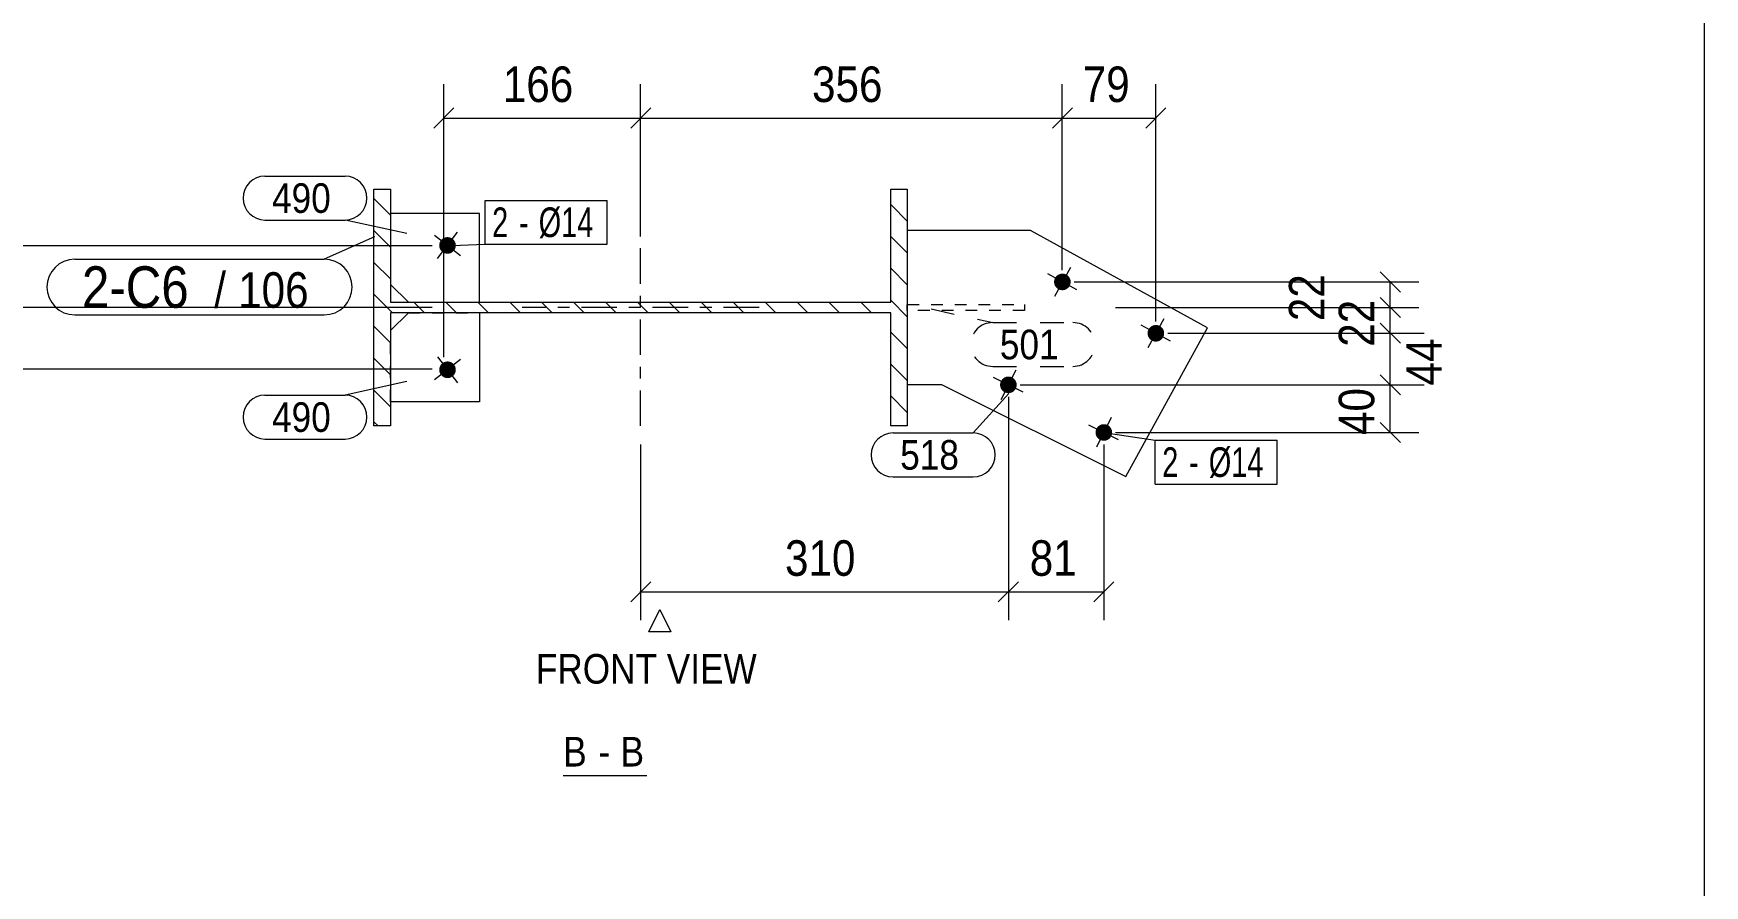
# Model space of a CAD drawing. Header units: millimetres. Extents: x 2 to 579, y 1 to 825.
# Drawn here: x 438 to 579, y 376.8 to 448.8 of the extents above; entities that cross this region are included whole.
import ezdxf

# ---------------------------------------------------------------- set-up
doc = ezdxf.new("R2010")
doc.units = ezdxf.units.MM
for name, pattern in [('XKITLINE00', [0]), ('XKITLINE01', [4, 1, -1, 1, -1]), ('XKITLINE02', [4, 2, -2]), ('XKITLINE03', [6, 3, -1, 1, -1])]:
    doc.linetypes.add(name, pattern=pattern)
for name, color, linetype, lineweight in [('Bolt', 3, 'Continuous', 0), ('BoltMark', 7, 'Continuous', 0), ('Dimensions', 7, 'Continuous', 0), ('DrawingSheet', 5, 'Continuous', 0), ('OtherObjectType', 7, 'Continuous', 0), ('Part', 2, 'Continuous', 0), ('PartMark', 7, 'Continuous', 0)]:
    doc.layers.add(name, color=color, linetype=linetype, lineweight=lineweight)
doc.styles.add('ARIAL', font='ARIAL.TTF')
doc.styles.add('ARIAL_NARROW', font='ARIALN.TTF')

# ---------------------------------------------------------------- blocks, each defined once
blk = doc.blocks.new('*A10')
at = {"layer": 'Part', "color": 7, "linetype": 'XKITLINE00', "lineweight": 0}
for p, q in [((468.13, 433.43), (466.73, 434.83)), ((510.39, 434.28), (510.33, 434.33)), ((511.73, 435.63), (511.73, 435.63)), ((511.73, 435.63), (511.73, 435.63)), ((511.73, 432.93), (510.39, 434.28)), ((468.13, 430.73), (466.73, 432.13)), ((511.73, 430.24), (510.33, 431.64)), ((468.13, 428.04), (466.73, 429.44)), ((511.73, 427.55), (510.33, 428.95)), ((468.3, 425.18), (466.73, 426.75)), ((471, 425.18), (470.1, 426.08)), ((473.69, 425.18), (472.79, 426.08)), ((476.39, 425.18), (475.49, 426.08)), ((479.08, 425.18), (478.18, 426.08)), ((481.77, 425.18), (480.87, 426.08)), ((484.47, 425.18), (483.57, 426.08)), ((487.16, 425.18), (486.26, 426.08)), ((489.86, 425.18), (488.96, 426.08)), ((492.55, 425.18), (491.65, 426.08)), ((495.24, 425.18), (494.34, 426.08)), ((497.94, 425.18), (497.04, 426.08)), ((500.63, 425.18), (499.73, 426.08)), ((503.33, 425.18), (502.43, 426.08)), ((506.02, 425.18), (505.12, 426.08)), ((508.71, 425.18), (507.81, 426.08)), ((511.73, 424.85), (510.33, 426.25)), ((468.13, 422.65), (466.73, 424.05)), ((511.73, 422.16), (510.33, 423.56)), ((468.13, 419.96), (466.73, 421.36)), ((511.73, 419.46), (510.33, 420.86)), ((468.13, 417.26), (466.73, 418.66)), ((511.73, 416.77), (510.33, 418.17)), ((467.08, 415.63), (466.73, 415.97))]:
    blk.add_line(p, q, dxfattribs=at)
blk = doc.blocks.new('*A156')
at = {"layer": 'Bolt'}
for points in [[(524.45, 427.2), (524.42, 427.21), (524.39, 427.23), (524.36, 427.26), (524.34, 427.28), (524.31, 427.3), (524.29, 427.33), (524.27, 427.35), (524.25, 427.38), (524.23, 427.41), (524.21, 427.44), (524.19, 427.47), (524.18, 427.5), (524.16, 427.53), (524.15, 427.56), (524.14, 427.6), (524.13, 427.63), (524.13, 427.66), (524.12, 427.7), (524.12, 427.73), (524.12, 427.77), (524.11, 427.8), (524.12, 427.83), (524.12, 427.87), (524.12, 427.9), (524.13, 427.94), (524.14, 427.97), (524.15, 428), (524.16, 428.04), (524.17, 428.07), (524.19, 428.1), (524.2, 428.13), (524.22, 428.16), (524.24, 428.19), (524.26, 428.22), (524.28, 428.24), (524.3, 428.27), (524.33, 428.29), (524.35, 428.32), (524.38, 428.34), (524.4, 428.36), (524.43, 428.38), (524.46, 428.4), (524.49, 428.41), (524.52, 428.43), (524.55, 428.44), (524.59, 428.45), (524.62, 428.46), (524.65, 428.47), (524.69, 428.48), (524.72, 428.49), (524.75, 428.49), (524.79, 428.49), (524.82, 428.49), (524.86, 428.49), (524.89, 428.49), (524.93, 428.48), (524.96, 428.48), (524.99, 428.47), (525.03, 428.46), (525.06, 428.45), (525.09, 428.44), (525.12, 428.42), (525.15, 428.41), (525.18, 428.39), (525.21, 428.37), (525.24, 428.35), (525.27, 428.33), (525.29, 428.31), (525.32, 428.28), (525.34, 428.26), (525.36, 428.23), (525.38, 428.2), (525.4, 428.17), (525.42, 428.14), (525.44, 428.11), (525.45, 428.08), (525.46, 428.05), (525.48, 428.02), (525.49, 427.99), (525.5, 427.95), (525.5, 427.92), (525.51, 427.89), (525.51, 427.85), (525.51, 427.82), (525.51, 427.78), (525.51, 427.75), (525.51, 427.72), (525.51, 427.68), (525.5, 427.65), (525.49, 427.61), (525.48, 427.58), (525.47, 427.55), (525.46, 427.52), (525.44, 427.49), (525.43, 427.45), (525.41, 427.43), (525.39, 427.4), (525.37, 427.37), (525.35, 427.34), (525.33, 427.32), (525.3, 427.29), (525.28, 427.27), (525.25, 427.25), (525.22, 427.23), (525.2, 427.21), (525.17, 427.19), (525.14, 427.17), (525.11, 427.16), (525.07, 427.14), (525.04, 427.13), (525.01, 427.12), (524.98, 427.11), (524.94, 427.1), (524.91, 427.1), (524.88, 427.09), (524.84, 427.09), (524.81, 427.09), (524.77, 427.09), (524.74, 427.1), (524.7, 427.1), (524.67, 427.11), (524.64, 427.12), (524.6, 427.12), (524.57, 427.14), (524.54, 427.15), (524.51, 427.16), (524.48, 427.18)], [(532.33, 422.86), (532.31, 422.88), (532.28, 422.9), (532.25, 422.92), (532.22, 422.94), (532.2, 422.97), (532.18, 422.99), (532.15, 423.02), (532.13, 423.05), (532.11, 423.07), (532.1, 423.1), (532.08, 423.13), (532.06, 423.16), (532.05, 423.2), (532.04, 423.23), (532.03, 423.26), (532.02, 423.29), (532.01, 423.33), (532.01, 423.36), (532, 423.4), (532, 423.43), (532, 423.46), (532, 423.5), (532.01, 423.53), (532.01, 423.57), (532.02, 423.6), (532.02, 423.63), (532.03, 423.67), (532.04, 423.7), (532.06, 423.73), (532.07, 423.76), (532.09, 423.79), (532.1, 423.82), (532.12, 423.85), (532.14, 423.88), (532.17, 423.91), (532.19, 423.93), (532.21, 423.96), (532.24, 423.98), (532.26, 424), (532.29, 424.02), (532.32, 424.04), (532.35, 424.06), (532.38, 424.08), (532.41, 424.09), (532.44, 424.11), (532.47, 424.12), (532.51, 424.13), (532.54, 424.14), (532.57, 424.14), (532.61, 424.15), (532.64, 424.15), (532.68, 424.16), (532.71, 424.16), (532.74, 424.15), (532.78, 424.15), (532.81, 424.15), (532.85, 424.14), (532.88, 424.13), (532.91, 424.12), (532.94, 424.11), (532.98, 424.1), (533.01, 424.09), (533.04, 424.07), (533.07, 424.05), (533.1, 424.03), (533.12, 424.01), (533.15, 423.99), (533.18, 423.97), (533.2, 423.94), (533.23, 423.92), (533.25, 423.89), (533.27, 423.87), (533.29, 423.84), (533.31, 423.81), (533.32, 423.78), (533.34, 423.75), (533.35, 423.72), (533.36, 423.68), (533.37, 423.65), (533.38, 423.62), (533.39, 423.58), (533.39, 423.55), (533.4, 423.52), (533.4, 423.48), (533.4, 423.45), (533.4, 423.41), (533.4, 423.38), (533.39, 423.34), (533.39, 423.31), (533.38, 423.28), (533.37, 423.24), (533.36, 423.21), (533.34, 423.18), (533.33, 423.15), (533.31, 423.12), (533.3, 423.09), (533.28, 423.06), (533.26, 423.03), (533.24, 423.01), (533.21, 422.98), (533.19, 422.96), (533.16, 422.93), (533.14, 422.91), (533.11, 422.89), (533.08, 422.87), (533.05, 422.85), (533.02, 422.83), (532.99, 422.82), (532.96, 422.81), (532.93, 422.79), (532.9, 422.78), (532.86, 422.77), (532.83, 422.77), (532.8, 422.76), (532.76, 422.76), (532.73, 422.76), (532.69, 422.76), (532.66, 422.76), (532.62, 422.76), (532.59, 422.76), (532.56, 422.77), (532.52, 422.78), (532.49, 422.79), (532.46, 422.8), (532.43, 422.81), (532.39, 422.83), (532.36, 422.84)]]:
    blk.add_hatch(color=3, dxfattribs=at).paths.add_polyline_path(points, flags=17)
at = {"layer": 'Bolt', "color": 3, "linetype": 'XKITLINE00', "lineweight": 0}
for p, q in [((525.49, 429.02), (524.14, 426.57)), ((526.04, 427.12), (523.59, 428.47)), ((533.38, 424.68), (532.03, 422.23)), ((533.93, 422.78), (531.47, 424.13))]:
    blk.add_line(p, q, dxfattribs=at)
blk = doc.blocks.new('*A157')
at = {"layer": 'Bolt'}
blk.add_hatch(color=3, dxfattribs=at).paths.add_polyline_path([(472.4, 431.33), (472.43, 431.36), (472.45, 431.38), (472.48, 431.41), (472.5, 431.43), (472.53, 431.45), (472.56, 431.47), (472.59, 431.49), (472.62, 431.5), (472.65, 431.52), (472.68, 431.53), (472.71, 431.54), (472.75, 431.55), (472.78, 431.56), (472.81, 431.57), (472.85, 431.57), (472.88, 431.58), (472.92, 431.58), (472.95, 431.58), (472.99, 431.58), (473.02, 431.57), (473.05, 431.57), (473.09, 431.56), (473.12, 431.55), (473.15, 431.54), (473.19, 431.53), (473.22, 431.52), (473.25, 431.5), (473.28, 431.49), (473.31, 431.47), (473.34, 431.45), (473.36, 431.43), (473.39, 431.41), (473.42, 431.39), (473.44, 431.36), (473.46, 431.34), (473.49, 431.31), (473.51, 431.28), (473.53, 431.25), (473.54, 431.22), (473.56, 431.19), (473.57, 431.16), (473.59, 431.13), (473.6, 431.1), (473.61, 431.07), (473.62, 431.03), (473.62, 431), (473.63, 430.96), (473.63, 430.93), (473.63, 430.9), (473.63, 430.86), (473.63, 430.83), (473.63, 430.79), (473.62, 430.76), (473.62, 430.73), (473.61, 430.69), (473.6, 430.66), (473.59, 430.63), (473.58, 430.59), (473.56, 430.56), (473.54, 430.53), (473.53, 430.5), (473.51, 430.48), (473.49, 430.45), (473.47, 430.42), (473.44, 430.4), (473.42, 430.37), (473.39, 430.35), (473.37, 430.33), (473.34, 430.31), (473.31, 430.29), (473.28, 430.27), (473.25, 430.25), (473.22, 430.24), (473.19, 430.22), (473.16, 430.21), (473.12, 430.2), (473.09, 430.19), (473.06, 430.19), (473.02, 430.18), (472.99, 430.18), (472.95, 430.18), (472.92, 430.18), (472.88, 430.18), (472.85, 430.18), (472.82, 430.19), (472.78, 430.19), (472.75, 430.2), (472.72, 430.21), (472.68, 430.22), (472.65, 430.24), (472.62, 430.25), (472.59, 430.27), (472.56, 430.29), (472.53, 430.3), (472.51, 430.32), (472.48, 430.35), (472.45, 430.37), (472.43, 430.39), (472.41, 430.42), (472.38, 430.45), (472.36, 430.47), (472.34, 430.5), (472.33, 430.53), (472.31, 430.56), (472.3, 430.59), (472.28, 430.62), (472.27, 430.66), (472.26, 430.69), (472.25, 430.72), (472.25, 430.76), (472.24, 430.79), (472.24, 430.82), (472.24, 430.86), (472.24, 430.89), (472.24, 430.93), (472.24, 430.96), (472.25, 431), (472.25, 431.03), (472.26, 431.06), (472.27, 431.1), (472.28, 431.13), (472.29, 431.16), (472.31, 431.19), (472.33, 431.22), (472.34, 431.25), (472.36, 431.28), (472.38, 431.31)], flags=17)
at = {"layer": 'Bolt', "color": 3, "linetype": 'XKITLINE00', "lineweight": 0}
for p, q in [((471.83, 431.74), (474.04, 430.02)), ((472.08, 429.77), (473.79, 431.98))]:
    blk.add_line(p, q, dxfattribs=at)
blk = doc.blocks.new('*A158')
at = {"layer": 'Bolt'}
blk.add_hatch(color=3, dxfattribs=at).paths.add_polyline_path([(473.51, 420.78), (473.53, 420.75), (473.54, 420.72), (473.56, 420.69), (473.58, 420.66), (473.59, 420.63), (473.6, 420.6), (473.61, 420.56), (473.62, 420.53), (473.62, 420.5), (473.63, 420.46), (473.63, 420.43), (473.63, 420.39), (473.63, 420.36), (473.63, 420.32), (473.63, 420.29), (473.62, 420.26), (473.62, 420.22), (473.61, 420.19), (473.6, 420.16), (473.59, 420.12), (473.57, 420.09), (473.56, 420.06), (473.54, 420.03), (473.53, 420), (473.51, 419.97), (473.49, 419.95), (473.46, 419.92), (473.44, 419.89), (473.42, 419.87), (473.39, 419.85), (473.36, 419.82), (473.34, 419.8), (473.31, 419.79), (473.28, 419.77), (473.25, 419.75), (473.22, 419.74), (473.19, 419.72), (473.15, 419.71), (473.12, 419.7), (473.09, 419.69), (473.05, 419.69), (473.02, 419.68), (472.99, 419.68), (472.95, 419.68), (472.92, 419.68), (472.88, 419.68), (472.85, 419.68), (472.81, 419.69), (472.78, 419.69), (472.75, 419.7), (472.71, 419.71), (472.68, 419.72), (472.65, 419.74), (472.62, 419.75), (472.59, 419.77), (472.56, 419.79), (472.53, 419.81), (472.5, 419.83), (472.48, 419.85), (472.45, 419.87), (472.43, 419.9), (472.4, 419.92), (472.38, 419.95), (472.36, 419.98), (472.34, 420), (472.33, 420.03), (472.31, 420.06), (472.29, 420.09), (472.28, 420.13), (472.27, 420.16), (472.26, 420.19), (472.25, 420.23), (472.25, 420.26), (472.24, 420.29), (472.24, 420.33), (472.24, 420.36), (472.24, 420.4), (472.24, 420.43), (472.24, 420.46), (472.25, 420.5), (472.25, 420.53), (472.26, 420.57), (472.27, 420.6), (472.28, 420.63), (472.3, 420.66), (472.31, 420.69), (472.33, 420.72), (472.34, 420.75), (472.36, 420.78), (472.38, 420.81), (472.41, 420.84), (472.43, 420.86), (472.45, 420.89), (472.48, 420.91), (472.51, 420.93), (472.53, 420.95), (472.56, 420.97), (472.59, 420.99), (472.62, 421), (472.65, 421.02), (472.68, 421.03), (472.72, 421.04), (472.75, 421.05), (472.78, 421.06), (472.82, 421.07), (472.85, 421.07), (472.88, 421.08), (472.92, 421.08), (472.95, 421.08), (472.99, 421.08), (473.02, 421.07), (473.06, 421.07), (473.09, 421.06), (473.12, 421.05), (473.16, 421.04), (473.19, 421.03), (473.22, 421.02), (473.25, 421), (473.28, 420.99), (473.31, 420.97), (473.34, 420.95), (473.37, 420.93), (473.39, 420.91), (473.42, 420.88), (473.44, 420.86), (473.47, 420.83), (473.49, 420.81)], flags=17)
at = {"layer": 'Bolt', "color": 3, "linetype": 'XKITLINE00', "lineweight": 0}
for p, q in [((474.04, 421.24), (471.83, 419.52)), ((472.08, 421.48), (473.79, 419.27))]:
    blk.add_line(p, q, dxfattribs=at)
blk = doc.blocks.new('*A159')
at = {"layer": 'Bolt'}
for points in [[(519.92, 418.49), (519.89, 418.51), (519.86, 418.53), (519.83, 418.55), (519.8, 418.57), (519.78, 418.59), (519.75, 418.62), (519.73, 418.64), (519.71, 418.67), (519.69, 418.7), (519.67, 418.73), (519.65, 418.76), (519.64, 418.79), (519.62, 418.82), (519.61, 418.85), (519.6, 418.88), (519.59, 418.91), (519.58, 418.95), (519.57, 418.98), (519.56, 419.01), (519.56, 419.05), (519.56, 419.08), (519.56, 419.12), (519.56, 419.15), (519.56, 419.19), (519.57, 419.22), (519.58, 419.25), (519.58, 419.29), (519.59, 419.32), (519.61, 419.35), (519.62, 419.38), (519.63, 419.41), (519.65, 419.45), (519.67, 419.47), (519.69, 419.5), (519.71, 419.53), (519.73, 419.56), (519.75, 419.58), (519.77, 419.61), (519.8, 419.63), (519.83, 419.65), (519.85, 419.67), (519.88, 419.69), (519.91, 419.71), (519.94, 419.73), (519.97, 419.74), (520.01, 419.75), (520.04, 419.77), (520.07, 419.78), (520.1, 419.78), (520.14, 419.79), (520.17, 419.8), (520.21, 419.8), (520.24, 419.8), (520.27, 419.8), (520.31, 419.8), (520.34, 419.8), (520.38, 419.79), (520.41, 419.79), (520.44, 419.78), (520.48, 419.77), (520.51, 419.76), (520.54, 419.74), (520.57, 419.73), (520.6, 419.71), (520.63, 419.7), (520.66, 419.68), (520.69, 419.66), (520.71, 419.63), (520.74, 419.61), (520.76, 419.59), (520.79, 419.56), (520.81, 419.53), (520.83, 419.51), (520.85, 419.48), (520.87, 419.45), (520.88, 419.42), (520.9, 419.39), (520.91, 419.36), (520.92, 419.32), (520.93, 419.29), (520.94, 419.26), (520.95, 419.22), (520.95, 419.19), (520.96, 419.16), (520.96, 419.12), (520.96, 419.09), (520.96, 419.05), (520.95, 419.02), (520.95, 418.99), (520.94, 418.95), (520.93, 418.92), (520.92, 418.89), (520.91, 418.85), (520.9, 418.82), (520.89, 418.79), (520.87, 418.76), (520.85, 418.73), (520.83, 418.7), (520.81, 418.67), (520.79, 418.65), (520.77, 418.62), (520.74, 418.6), (520.72, 418.57), (520.69, 418.55), (520.66, 418.53), (520.64, 418.51), (520.61, 418.49), (520.58, 418.48), (520.55, 418.46), (520.51, 418.45), (520.48, 418.44), (520.45, 418.43), (520.41, 418.42), (520.38, 418.41), (520.35, 418.41), (520.31, 418.4), (520.28, 418.4), (520.24, 418.4), (520.21, 418.4), (520.18, 418.41), (520.14, 418.41), (520.11, 418.42), (520.07, 418.43), (520.04, 418.44), (520.01, 418.45), (519.98, 418.46), (519.95, 418.48)], [(527.97, 414.47), (527.94, 414.49), (527.91, 414.51), (527.88, 414.53), (527.86, 414.55), (527.83, 414.57), (527.81, 414.6), (527.78, 414.62), (527.76, 414.65), (527.74, 414.68), (527.72, 414.71), (527.7, 414.74), (527.69, 414.77), (527.67, 414.8), (527.66, 414.83), (527.65, 414.86), (527.64, 414.89), (527.63, 414.93), (527.62, 414.96), (527.62, 415), (527.61, 415.03), (527.61, 415.06), (527.61, 415.1), (527.61, 415.13), (527.62, 415.17), (527.62, 415.2), (527.63, 415.23), (527.64, 415.27), (527.65, 415.3), (527.66, 415.33), (527.67, 415.36), (527.69, 415.4), (527.7, 415.43), (527.72, 415.46), (527.74, 415.48), (527.76, 415.51), (527.78, 415.54), (527.8, 415.56), (527.83, 415.59), (527.85, 415.61), (527.88, 415.63), (527.91, 415.65), (527.94, 415.67), (527.96, 415.69), (528, 415.71), (528.03, 415.72), (528.06, 415.74), (528.09, 415.75), (528.12, 415.76), (528.16, 415.77), (528.19, 415.77), (528.22, 415.78), (528.26, 415.78), (528.29, 415.78), (528.33, 415.78), (528.36, 415.78), (528.4, 415.78), (528.43, 415.77), (528.46, 415.77), (528.5, 415.76), (528.53, 415.75), (528.56, 415.74), (528.59, 415.72), (528.62, 415.71), (528.66, 415.69), (528.68, 415.68), (528.71, 415.66), (528.74, 415.64), (528.77, 415.61), (528.79, 415.59), (528.82, 415.57), (528.84, 415.54), (528.86, 415.52), (528.88, 415.49), (528.9, 415.46), (528.92, 415.43), (528.94, 415.4), (528.95, 415.37), (528.96, 415.34), (528.98, 415.31), (528.99, 415.27), (528.99, 415.24), (529, 415.21), (529.01, 415.17), (529.01, 415.14), (529.01, 415.1), (529.01, 415.07), (529.01, 415.03), (529.01, 415), (529, 414.97), (529, 414.93), (528.99, 414.9), (528.98, 414.87), (528.97, 414.83), (528.95, 414.8), (528.94, 414.77), (528.92, 414.74), (528.9, 414.71), (528.89, 414.68), (528.87, 414.65), (528.84, 414.63), (528.82, 414.6), (528.8, 414.58), (528.77, 414.55), (528.74, 414.53), (528.72, 414.51), (528.69, 414.49), (528.66, 414.48), (528.63, 414.46), (528.6, 414.44), (528.57, 414.43), (528.53, 414.42), (528.5, 414.41), (528.47, 414.4), (528.43, 414.39), (528.4, 414.39), (528.37, 414.39), (528.33, 414.38), (528.3, 414.38), (528.26, 414.38), (528.23, 414.39), (528.19, 414.39), (528.16, 414.4), (528.13, 414.41), (528.09, 414.42), (528.06, 414.43), (528.03, 414.44), (528, 414.46)]]:
    blk.add_hatch(color=3, dxfattribs=at).paths.add_polyline_path(points, flags=17)
at = {"layer": 'Bolt', "color": 3, "linetype": 'XKITLINE00', "lineweight": 0}
for p, q in [((520.88, 420.35), (519.63, 417.85)), ((521.51, 418.48), (519.01, 419.73)), ((528.94, 416.34), (527.69, 413.83)), ((529.56, 414.46), (527.06, 415.71))]:
    blk.add_line(p, q, dxfattribs=at)
blk = doc.blocks.new('*A160')
at = {"layer": 'Part', "color": 2, "linetype": 'XKITLINE00', "lineweight": 0}
for p, q in [((466.73, 415.63), (466.73, 435.63)), ((466.73, 435.63), (468.13, 435.63)), ((468.13, 435.63), (468.13, 426.08)), ((510.33, 426.08), (510.33, 435.63)), ((510.33, 435.63), (511.73, 435.63)), ((511.73, 435.63), (511.73, 415.63)), ((468.13, 426.08), (510.33, 426.08)), ((510.33, 425.18), (468.13, 425.18)), ((468.13, 425.18), (468.13, 415.63)), ((510.33, 415.63), (510.33, 425.18)), ((468.13, 415.63), (466.73, 415.63)), ((511.73, 415.63), (510.33, 415.63))]:
    blk.add_line(p, q, dxfattribs=at)
at = {"layer": 'Part', "color": 7, "linetype": 'XKITLINE03', "lineweight": 0}
for p, q in [((489.23, 415.63), (489.23, 435.63)), ((499.23, 425.63), (479.23, 425.63))]:
    blk.add_line(p, q, dxfattribs=at)
blk = doc.blocks.new('*A161')
at = {"layer": 'Part', "color": 2, "linetype": 'XKITLINE00', "lineweight": 0}
for p, q in [((475.63, 433.58), (468.13, 433.58)), ((475.63, 426.08), (475.63, 433.58)), ((468.13, 427.58), (469.63, 426.08))]:
    blk.add_line(p, q, dxfattribs=at)
at = {"layer": 'Part', "color": 7, "linetype": 'XKITLINE01', "lineweight": 0}
for p, q in [((468.13, 433.58), (468.13, 427.58)), ((469.63, 426.08), (475.63, 426.08))]:
    blk.add_line(p, q, dxfattribs=at)
blk = doc.blocks.new('*A162')
at = {"layer": 'Part', "color": 2, "linetype": 'XKITLINE00', "lineweight": 0}
for p, q in [((468.13, 423.68), (469.63, 425.18)), ((475.63, 425.18), (475.63, 417.68)), ((475.63, 417.68), (468.13, 417.68))]:
    blk.add_line(p, q, dxfattribs=at)
at = {"layer": 'Part', "color": 7, "linetype": 'XKITLINE01', "lineweight": 0}
for p, q in [((469.63, 425.18), (475.63, 425.18)), ((468.13, 417.68), (468.13, 423.68))]:
    blk.add_line(p, q, dxfattribs=at)
blk = doc.blocks.new('*A163')
at = {"layer": 'Part', "color": 7, "linetype": 'XKITLINE01', "lineweight": 0}
for p, q in [((511.73, 425.38), (511.73, 425.88)), ((511.73, 425.88), (511.73, 425.88)), ((511.73, 425.88), (521.63, 425.88)), ((521.63, 425.88), (521.63, 425.38)), ((521.63, 425.38), (511.73, 425.38))]:
    blk.add_line(p, q, dxfattribs=at)
blk = doc.blocks.new('*A164')
at = {"layer": 'Part', "color": 2, "linetype": 'XKITLINE00', "lineweight": 0}
for p, q in [((522.12, 432.13), (511.73, 432.13)), ((537.07, 423.91), (522.12, 432.13)), ((530.16, 411.37), (537.07, 423.91)), ((511.73, 419.13), (514.62, 419.13)), ((514.62, 419.13), (530.16, 411.37))]:
    blk.add_line(p, q, dxfattribs=at)
at = {"layer": 'Part', "color": 7, "linetype": 'XKITLINE01', "lineweight": 0}
blk.add_line((511.73, 432.13), (511.73, 419.13), dxfattribs=at)
blk = doc.blocks.new('*A177')
at = {"layer": 'DrawingSheet', "color": 5, "linetype": 'XKITLINE00', "lineweight": 0}
blk.add_line((579, 5), (579, 825), dxfattribs=at)
blk = doc.blocks.new('*A390')
at = {"layer": 'Dimensions', "color": 7, "linetype": 'XKITLINE00', "lineweight": 0}
for p, q in [((472.63, 421.43), (472.63, 444.48)), ((489.23, 431.83), (489.23, 444.48)), ((473.48, 442.48), (471.79, 440.78)), ((472.63, 441.63), (489.23, 441.63)), ((490.08, 442.48), (488.39, 440.78))]:
    blk.add_line(p, q, dxfattribs=at)
at = {"layer": 'Dimensions', "color": 3}
for p in [(472.63, 441.63), (489.23, 441.63)]:
    blk.add_point(p, dxfattribs=at)
at = {"layer": 'Dimensions', "color": 3, "style": 'ARIAL', "width": 0.85}
blk.add_text('166', height=3, dxfattribs=at).set_placement((477.6, 442.98))
blk = doc.blocks.new('*A391')
at = {"layer": 'Dimensions', "color": 7, "linetype": 'XKITLINE00', "lineweight": 0}
for p, q in [((489.23, 431.83), (489.23, 444.48)), ((524.81, 428.79), (524.81, 444.48)), ((490.08, 442.48), (488.39, 440.78)), ((489.23, 441.63), (524.81, 441.63)), ((525.66, 442.48), (523.97, 440.78))]:
    blk.add_line(p, q, dxfattribs=at)
at = {"layer": 'Dimensions', "color": 3}
for p in [(489.23, 441.63), (524.81, 441.63)]:
    blk.add_point(p, dxfattribs=at)
at = {"layer": 'Dimensions', "color": 3, "style": 'ARIAL', "width": 0.85}
blk.add_text('356', height=3, dxfattribs=at).set_placement((503.69, 442.98))
blk = doc.blocks.new('*A392')
at = {"layer": 'Dimensions', "color": 7, "linetype": 'XKITLINE00', "lineweight": 0}
for p, q in [((524.81, 428.79), (524.81, 444.48)), ((532.7, 424.46), (532.7, 444.48)), ((525.66, 442.48), (523.97, 440.78)), ((524.81, 441.63), (532.7, 441.63)), ((533.55, 442.48), (531.85, 440.78))]:
    blk.add_line(p, q, dxfattribs=at)
at = {"layer": 'Dimensions', "color": 3}
for p in [(524.81, 441.63), (532.7, 441.63)]:
    blk.add_point(p, dxfattribs=at)
at = {"layer": 'Dimensions', "color": 3, "style": 'ARIAL', "width": 0.85}
blk.add_text('79', height=3, dxfattribs=at).set_placement((526.53, 442.98))
blk = doc.blocks.new('*A393')
at = {"layer": 'Dimensions', "color": 7, "linetype": 'XKITLINE00', "lineweight": 0}
for p, q in [((521.26, 419.1), (554.88, 419.1)), ((551.63, 419.95), (553.33, 418.25)), ((552.48, 415.08), (552.48, 419.1)), ((529.31, 415.08), (554.88, 415.08)), ((551.63, 415.93), (553.33, 414.23))]:
    blk.add_line(p, q, dxfattribs=at)
at = {"layer": 'Dimensions', "color": 3}
for p in [(552.48, 419.1), (552.48, 415.08)]:
    blk.add_point(p, dxfattribs=at)
at = {"layer": 'Dimensions', "color": 3, "style": 'ARIAL', "width": 0.85}
blk.add_text('40', height=3, rotation=90.0002, dxfattribs=at).set_placement((551.13, 414.87))
blk = doc.blocks.new('*A394')
at = {"layer": 'Dimensions', "color": 7, "linetype": 'XKITLINE00', "lineweight": 0}
for p, q in [((533.7, 423.46), (555.33, 423.46)), ((551.63, 424.3), (553.33, 422.61)), ((552.48, 419.1), (552.48, 423.46)), ((521.26, 419.1), (555.33, 419.1)), ((551.63, 419.95), (553.33, 418.25))]:
    blk.add_line(p, q, dxfattribs=at)
at = {"layer": 'Dimensions', "color": 3}
for p in [(552.48, 423.46), (552.48, 419.1)]:
    blk.add_point(p, dxfattribs=at)
at = {"layer": 'Dimensions', "color": 3, "style": 'ARIAL', "width": 0.85}
blk.add_text('44', height=3, rotation=90.0002, dxfattribs=at).set_placement((556.83, 419.05))
blk = doc.blocks.new('*A395')
at = {"layer": 'Dimensions', "color": 7, "linetype": 'XKITLINE00', "lineweight": 0}
for p, q in [((551.63, 426.48), (553.33, 424.78)), ((529.31, 425.63), (554.88, 425.63)), ((552.48, 423.46), (552.48, 425.63)), ((533.7, 423.46), (554.88, 423.46)), ((551.63, 424.3), (553.33, 422.61))]:
    blk.add_line(p, q, dxfattribs=at)
at = {"layer": 'Dimensions', "color": 3}
for p in [(552.48, 425.63), (552.48, 423.46)]:
    blk.add_point(p, dxfattribs=at)
at = {"layer": 'Dimensions', "color": 3, "style": 'ARIAL', "width": 0.85}
blk.add_text('22', height=3, rotation=90.0002, dxfattribs=at).set_placement((551.13, 422.32))
blk = doc.blocks.new('*A396')
at = {"layer": 'Dimensions', "color": 7, "linetype": 'XKITLINE00', "lineweight": 0}
for p, q in [((525.81, 427.79), (554.88, 427.79)), ((551.63, 428.64), (553.33, 426.94)), ((552.48, 425.63), (552.48, 427.79)), ((551.63, 426.48), (553.33, 424.78)), ((529.31, 425.63), (554.88, 425.63))]:
    blk.add_line(p, q, dxfattribs=at)
at = {"layer": 'Dimensions', "color": 3}
for p in [(552.48, 427.79), (552.48, 425.63)]:
    blk.add_point(p, dxfattribs=at)
at = {"layer": 'Dimensions', "color": 3, "style": 'ARIAL', "width": 0.85}
blk.add_text('22', height=3, rotation=90.0002, dxfattribs=at).set_placement((546.93, 424.48))
blk = doc.blocks.new('*A397')
at = {"layer": 'Dimensions', "color": 7, "linetype": 'XKITLINE00', "lineweight": 0}
for p, q in [((428.39, 426.48), (430.08, 424.78)), ((471.63, 425.63), (426.38, 425.63)), ((429.23, 420.43), (429.23, 425.63)), ((471.63, 420.43), (426.38, 420.43)), ((428.39, 421.28), (430.08, 419.58))]:
    blk.add_line(p, q, dxfattribs=at)
at = {"layer": 'Dimensions', "color": 3}
for p in [(429.23, 425.63), (429.23, 420.43)]:
    blk.add_point(p, dxfattribs=at)
at = {"layer": 'Dimensions', "color": 3, "style": 'ARIAL', "width": 0.85}
blk.add_text('52', height=3, rotation=90.0002, dxfattribs=at).set_placement((427.88, 420.8))
blk = doc.blocks.new('*A398')
at = {"layer": 'Dimensions', "color": 7, "linetype": 'XKITLINE00', "lineweight": 0}
for p, q in [((428.39, 431.68), (430.08, 429.98)), ((471.63, 430.83), (426.83, 430.83)), ((429.23, 425.63), (429.23, 430.83)), ((428.39, 426.48), (430.08, 424.78)), ((471.63, 425.63), (426.83, 425.63))]:
    blk.add_line(p, q, dxfattribs=at)
at = {"layer": 'Dimensions', "color": 3}
for p in [(429.23, 430.83), (429.23, 425.63)]:
    blk.add_point(p, dxfattribs=at)
at = {"layer": 'Dimensions', "color": 3, "style": 'ARIAL', "width": 0.85}
blk.add_text('52', height=3, rotation=90.0002, dxfattribs=at).set_placement((433.58, 426))
blk = doc.blocks.new('*A399')
at = {"layer": 'Dimensions', "color": 7, "linetype": 'XKITLINE00', "lineweight": 0}
for p, q in [((520.26, 418.1), (520.26, 399.23)), ((489.23, 414.08), (489.23, 399.23)), ((490.08, 402.48), (488.39, 400.78)), ((521.11, 402.48), (519.41, 400.78)), ((489.23, 401.63), (520.26, 401.63))]:
    blk.add_line(p, q, dxfattribs=at)
at = {"layer": 'Dimensions', "color": 3}
for p in [(489.23, 401.63), (520.26, 401.63)]:
    blk.add_point(p, dxfattribs=at)
at = {"layer": 'Dimensions', "color": 3, "style": 'ARIAL', "width": 0.85}
blk.add_text('310', height=3, dxfattribs=at).set_placement((501.41, 402.98))
blk = doc.blocks.new('*A400')
at = {"layer": 'Dimensions', "color": 7, "linetype": 'XKITLINE00', "lineweight": 0}
for p, q in [((520.26, 418.1), (520.26, 399.23)), ((528.31, 414.08), (528.31, 399.23)), ((521.11, 402.48), (519.41, 400.78)), ((529.16, 402.48), (527.46, 400.78)), ((520.26, 401.63), (528.31, 401.63))]:
    blk.add_line(p, q, dxfattribs=at)
at = {"layer": 'Dimensions', "color": 3}
for p in [(520.26, 401.63), (528.31, 401.63)]:
    blk.add_point(p, dxfattribs=at)
at = {"layer": 'Dimensions', "color": 3, "style": 'ARIAL', "width": 0.85}
blk.add_text('81', height=3, dxfattribs=at).set_placement((522.06, 402.98))
blk = doc.blocks.new('*A401')
at = {"layer": 'BoltMark', "color": 7, "linetype": 'XKITLINE00', "lineweight": 0}
for p, q in [((528.31, 415.08), (532.64, 414.43)), ((532.64, 414.43), (542.94, 414.43)), ((532.64, 410.73), (532.64, 414.43)), ((542.94, 410.73), (542.94, 414.43)), ((532.64, 410.73), (542.94, 410.73))]:
    blk.add_line(p, q, dxfattribs=at)
at = {"layer": 'BoltMark', "color": 3, "style": 'ARIAL_NARROW', "width": 0.85}
for s, p in [('2', (533.24, 411.33)), ('Ø14', (537.17, 411.33)), ('-', (535.51, 411.33))]:
    blk.add_text(s, height=2.5, dxfattribs=at).set_placement(p)
blk = doc.blocks.new('*A402')
at = {"layer": 'BoltMark', "color": 7, "linetype": 'XKITLINE00', "lineweight": 0}
for p, q in [((476.1, 434.68), (486.4, 434.68)), ((476.1, 430.98), (476.1, 434.68)), ((486.4, 430.98), (486.4, 434.68)), ((472.63, 430.83), (476.1, 430.98)), ((476.1, 430.98), (486.4, 430.98))]:
    blk.add_line(p, q, dxfattribs=at)
at = {"layer": 'BoltMark', "color": 3, "style": 'ARIAL_NARROW', "width": 0.85}
for s, p in [('2', (476.7, 431.58)), ('Ø14', (480.63, 431.58)), ('-', (478.97, 431.58))]:
    blk.add_text(s, height=2.5, dxfattribs=at).set_placement(p)
blk = doc.blocks.new('*A403')
at = {"layer": 'PartMark', "color": 7, "linetype": 'XKITLINE00', "lineweight": 0}
for p, q in [((520.29, 418.38), (517.29, 415.04)), ((510.53, 415.04), (517.29, 415.04)), ((510.53, 411.34), (517.29, 411.34))]:
    blk.add_line(p, q, dxfattribs=at)
for centre, start, end in [((510.53, 413.19), 90, 270), ((517.29, 413.19), 270, 90)]:
    blk.add_arc(centre, 1.85, start, end, dxfattribs=at)
at = {"layer": 'PartMark', "color": 3, "style": 'ARIAL', "width": 0.85}
blk.add_text('518', height=2.5, dxfattribs=at).set_placement((511.13, 411.94))
blk = doc.blocks.new('*A404')
at = {"layer": 'PartMark', "color": 7, "linetype": 'XKITLINE02', "lineweight": 0}
for p, q in [((513.74, 425.51), (518.94, 424.36)), ((518.94, 424.36), (525.7, 424.36)), ((518.94, 420.66), (525.7, 420.66))]:
    blk.add_line(p, q, dxfattribs=at)
for centre, start, end in [((518.94, 422.51), 90, 270), ((525.7, 422.51), 270, 90)]:
    blk.add_arc(centre, 1.85, start, end, dxfattribs=at)
at = {"layer": 'PartMark', "color": 3, "style": 'ARIAL', "width": 0.85}
blk.add_text('501', height=2.5, dxfattribs=at).set_placement((519.54, 421.26))
blk = doc.blocks.new('*A405')
at = {"layer": 'PartMark', "color": 7, "linetype": 'XKITLINE00', "lineweight": 0}
for p, q in [((469.49, 419.38), (464.29, 418.23)), ((457.53, 418.23), (464.29, 418.23)), ((457.53, 414.53), (464.29, 414.53))]:
    blk.add_line(p, q, dxfattribs=at)
for centre, start, end in [((457.53, 416.38), 90, 270), ((464.29, 416.38), 270, 90)]:
    blk.add_arc(centre, 1.85, start, end, dxfattribs=at)
at = {"layer": 'PartMark', "color": 3, "style": 'ARIAL', "width": 0.85}
blk.add_text('490', height=2.5, dxfattribs=at).set_placement((458.13, 415.13))
blk = doc.blocks.new('*A406')
at = {"layer": 'PartMark', "color": 7, "linetype": 'XKITLINE00', "lineweight": 0}
for p, q in [((457.53, 436.72), (464.29, 436.72)), ((457.53, 433.02), (464.29, 433.02)), ((469.49, 431.87), (464.29, 433.02))]:
    blk.add_line(p, q, dxfattribs=at)
for centre, start, end in [((457.53, 434.87), 90, 270), ((464.29, 434.87), 270, 90)]:
    blk.add_arc(centre, 1.85, start, end, dxfattribs=at)
at = {"layer": 'PartMark', "color": 3, "style": 'ARIAL', "width": 0.85}
blk.add_text('490', height=2.5, dxfattribs=at).set_placement((458.13, 433.62))
blk = doc.blocks.new('*A407')
at = {"layer": 'PartMark', "color": 7, "linetype": 'XKITLINE00', "lineweight": 0}
for p, q in [((466.78, 431.6), (462.54, 429.71)), ((441.49, 429.71), (462.54, 429.71)), ((441.49, 425.01), (462.54, 425.01))]:
    blk.add_line(p, q, dxfattribs=at)
for centre, start, end in [((441.49, 427.36), 90, 270), ((462.54, 427.36), 270, 90)]:
    blk.add_arc(centre, 2.35, start, end, dxfattribs=at)
at = {"layer": 'PartMark', "color": 1, "style": 'ARIAL', "width": 0.85}
blk.add_text('2-C6', height=3.5, dxfattribs=at).set_placement((442.09, 425.61))
at = {"layer": 'PartMark', "color": 3, "style": 'ARIAL', "width": 0.85}
for s, p in [('/', (453.25, 425.61)), ('106', (455.27, 425.61))]:
    blk.add_text(s, height=3, dxfattribs=at).set_placement(p)
blk = doc.blocks.new('*A408')
at = {"layer": 'OtherObjectType', "color": 7, "linetype": 'XKITLINE00', "lineweight": 0}
for p, q in [((420.91, 423.16), (420.91, 425.04)), ((420.91, 425.04), (422.78, 424.1)), ((422.78, 424.1), (420.91, 423.16)), ((422.78, 424.1), (422.78, 424.1)), ((489.92, 398.25), (490.86, 400.13)), ((490.86, 400.13), (491.79, 398.25)), ((490.86, 400.13), (490.86, 400.13)), ((491.79, 398.25), (489.92, 398.25)), ((482.7, 386.13), (489.76, 386.13))]:
    blk.add_line(p, q, dxfattribs=at)
at = {"layer": 'OtherObjectType', "color": 7, "style": 'ARIAL', "width": 0.85}
blk.add_text('TOP VIEW', height=2.5, rotation=90, dxfattribs=at).set_placement((419.03, 415.95))
for s, p in [('FRONT VIEW', (480.39, 393.88)), ('B', (482.7, 386.88)), ('B', (487.54, 386.88)), ('-', (485.68, 386.88))]:
    blk.add_text(s, height=2.5, dxfattribs=at).set_placement(p)

msp = doc.modelspace()

# ---------------------------------------------------------------- block references
at = {"lineweight": 0}
for name in ['*A177', '*A390', '*A391', '*A392', '*A406', '*A10', '*A160', '*A402', '*A161', '*A398', '*A407', '*A157', '*A164', '*A156', '*A396', '*A397', '*A163', '*A395', '*A162', '*A404', '*A394', '*A158', '*A159', '*A405', '*A393', '*A399', '*A403', '*A400', '*A401']:
    msp.add_blockref(name, (0, 0), dxfattribs=at)
at = {"layer": 'OtherObjectType', "lineweight": 0}
msp.add_blockref('*A408', (0, 0), dxfattribs=at)

doc.saveas('drawing.dxf')
